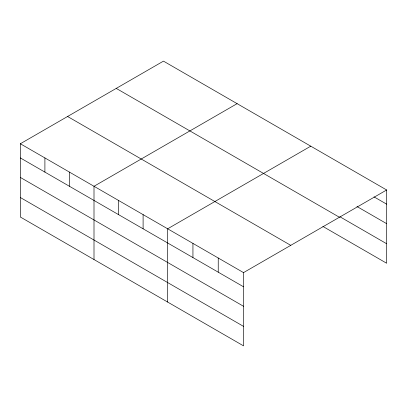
<?xml version="1.0" encoding="UTF-8"?>
<svg xmlns="http://www.w3.org/2000/svg" width="407" height="407" viewBox="0 0 407 407"><rect width="100%" height="100%" fill="white"/><g stroke="black" fill="none" stroke-linecap="round" stroke-linejoin="round"><path stroke-width="0.61" d="M20.35 143.757L243.534 272.609L243.534 345.869L20.35 217.017L20.35 143.757L163.466 61.131L386.65 189.983L386.65 263.243L322.863 226.419M237.118 103.653L94.002 186.279L94.002 259.539M310.77 146.174L167.648 228.8L167.648 302.06M243.534 272.609L386.65 189.983M374.002 196.856L386.65 204.156M356.959 206.512L386.65 223.657M339.911 216.758L386.65 243.742M116.239 88.395L339.423 217.252M67.577 116.488L290.761 245.345M20.35 157.931L243.534 286.782M20.35 177.432L243.534 306.283M20.35 197.517L243.534 326.373M218.238 258.007L218.238 272.181M192.943 243.401L192.943 257.58M143.101 214.626L143.101 228.8M118.549 200.453L118.549 214.626M69.449 172.105L69.449 186.279M44.902 157.931L44.902 172.105"/></g></svg>
